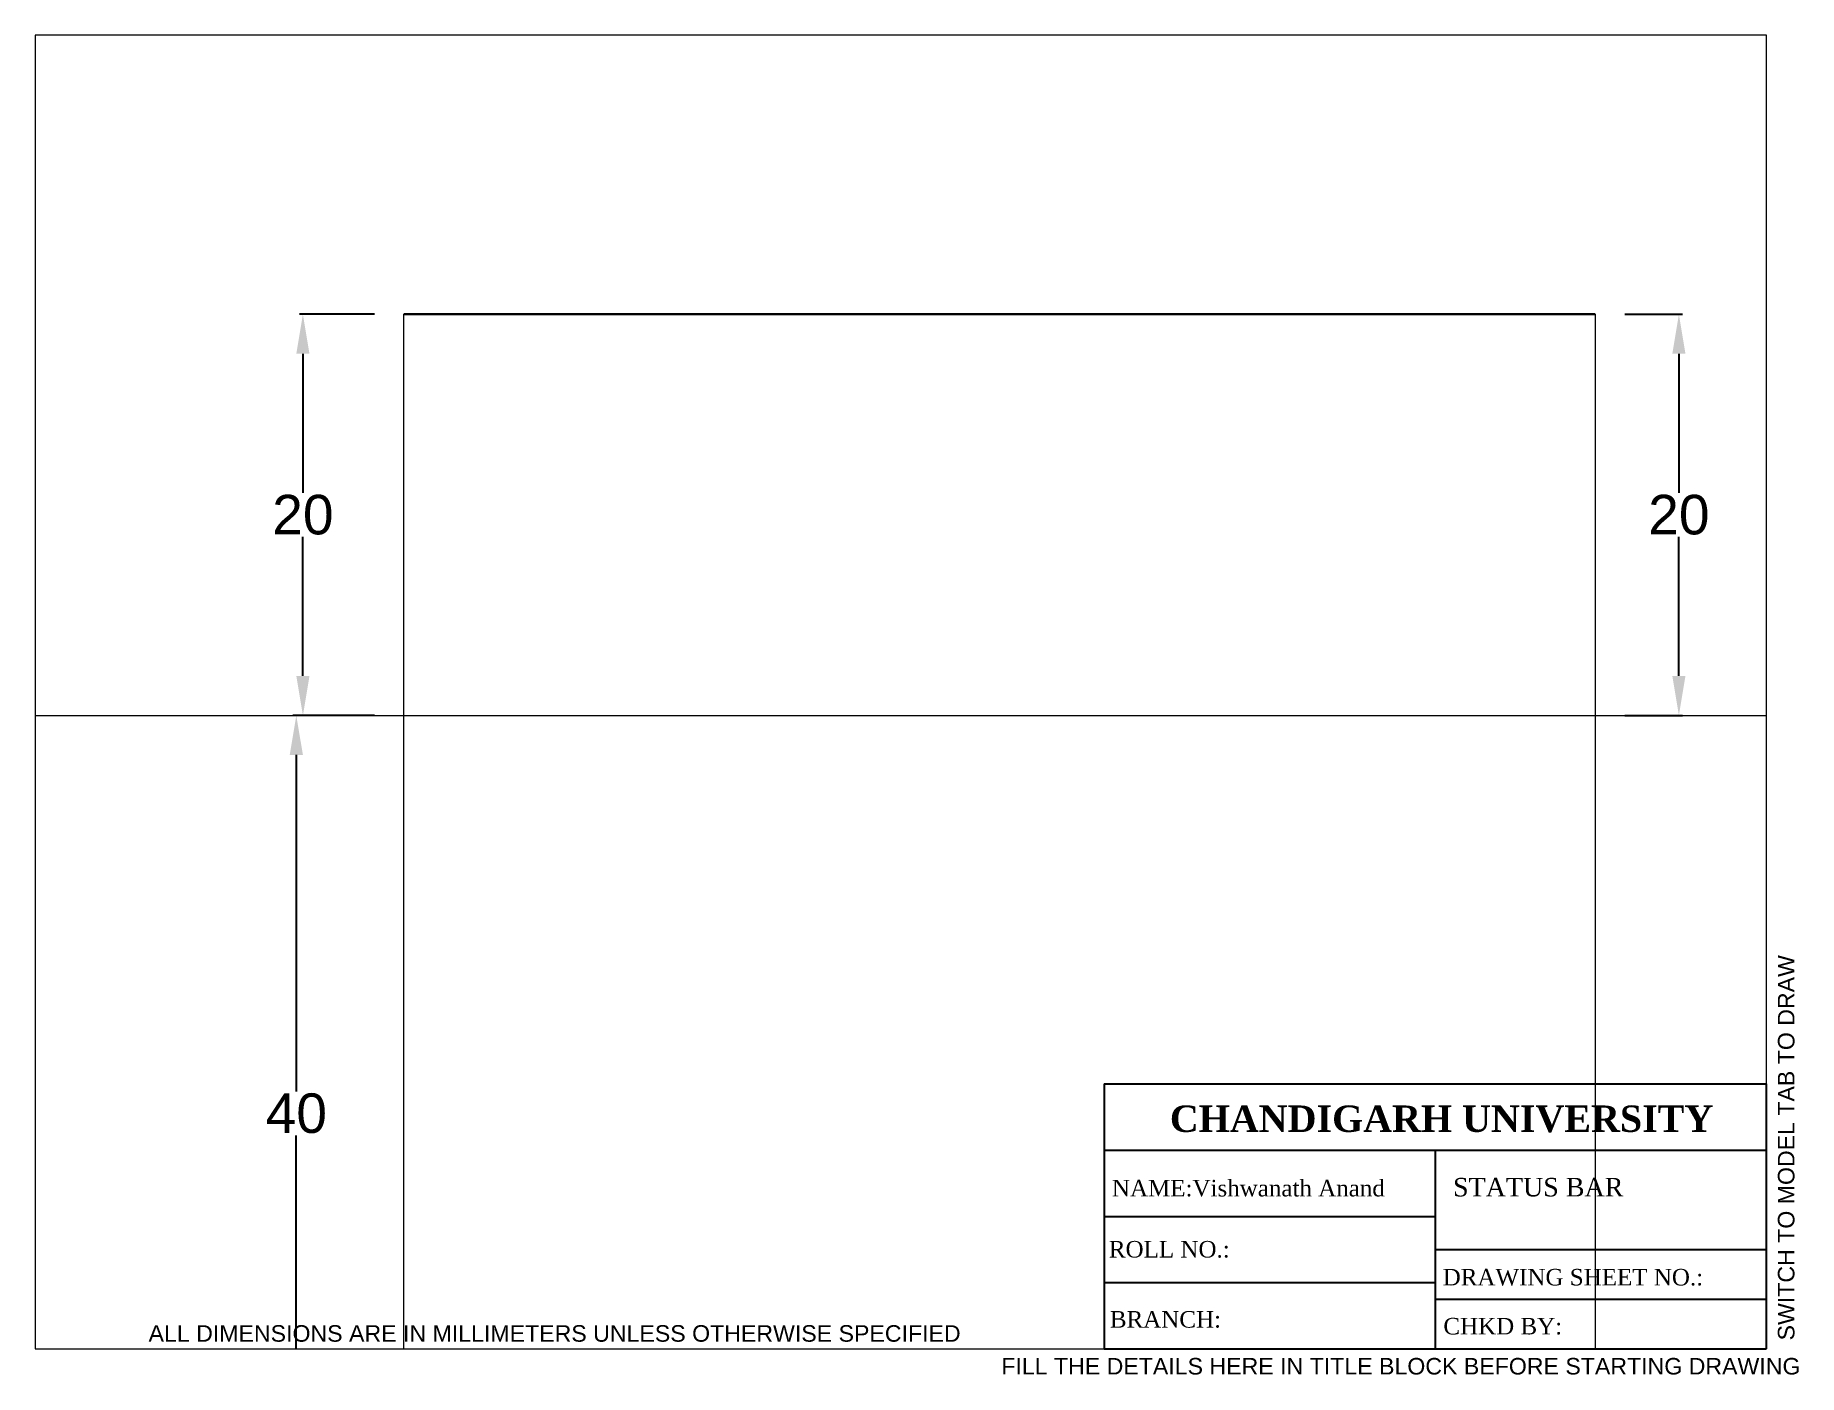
# Paper-space layout 'Layout1' of a CAD drawing. Header units: millimetres. Extents: x 0 to 266, y -4 to 198.
# The model-space entities are those that its viewports show. They can reach past a viewport. Long polylines and large blocks are cut down to what shows.
import ezdxf

# ---------------------------------------------------------------- set-up
doc = ezdxf.new("R2010")
doc.units = ezdxf.units.MM
doc.linetypes.add('ACAD_ISO08W100', pattern=[36, 24, -3, 6, -3])
doc.layers.add('Comments', color=10, linetype='Continuous', lineweight=13, plot=False)
doc.layers.add('thick continuous', color=7, linetype='Continuous', lineweight=30)
doc.layers.add('thin continuous', color=7, linetype='Continuous', lineweight=13)
doc.styles.get("Standard").update_dxf_attribs({"font": 'arial.ttf'})
doc.dimstyles.get("Standard").update_dxf_attribs({"dimtxt": 2, "dimasz": 2, "dimexe": 0.18, "dimexo": 1.5, "dimgap": 0.09, "dimtad": 0, "dimtih": 1, "dimtoh": 1, "dimdec": 0, "dimzin": 0, "dimdsep": 46, "dimtxsty": 'Standard', "dimcen": 0.09, "dimadec": 0, "dimazin": 0, "dimtfac": 1, "dimtdec": 0, "dimtofl": 0, "dimtmove": 0, "dimatfit": 3, "dimfxl": 1, "dimtolj": 1, "dimtzin": 0, "dimarcsym": 0})

# ---------------------------------------------------------------- blocks, each defined once
blk = doc.blocks.new('*D12')
at = {"layer": 'Defpoints', "color": 0, "transparency": 16777216}
for p in [(34.883, 43.375), (29.767, 23.065), (34.883, 23.065)]:
    blk.add_point(p, dxfattribs=at)
at = {"layer": 'thin continuous', "color": 0, "lineweight": -2, "transparency": 16777216}
for p, q in [((33.383, 43.375), (29.587, 43.375)), ((29.767, 41.375), (29.767, 34.331)), ((29.767, 25.065), (29.767, 32.108)), ((33.383, 23.065), (29.587, 23.065))]:
    blk.add_line(p, q, dxfattribs=at)
at = {"layer": 'thin continuous', "color": 0, "transparency": 16777216}
for points in [[(29.434, 41.375), (30.1, 41.375), (29.767, 43.375)], [(29.434, 25.065), (30.1, 25.065), (29.767, 23.065)]]:
    blk.add_solid(points, dxfattribs=at)
at = {"layer": 'thin continuous', "color": 0, "transparency": 16777216, "insert": (29.767, 33.22), "char_height": 2, "attachment_point": 5}
blk.add_mtext('\\A1;20', dxfattribs=at)
blk = doc.blocks.new('*D13')
at = {"layer": 'Defpoints', "color": 0, "transparency": 16777216}
for p in [(34.883, 23.065), (29.433, -17.245), (34.883, -17.245)]:
    blk.add_point(p, dxfattribs=at)
at = {"layer": 'thin continuous', "color": 0, "lineweight": -2, "transparency": 16777216}
for p, q in [((33.383, 23.065), (29.253, 23.065)), ((29.433, 21.065), (29.433, 4.021)), ((29.433, -15.245), (29.433, 1.798)), ((33.383, -17.245), (29.253, -17.245))]:
    blk.add_line(p, q, dxfattribs=at)
at = {"layer": 'thin continuous', "color": 0, "transparency": 16777216}
for points in [[(29.1, 21.065), (29.767, 21.065), (29.433, 23.065)], [(29.1, -15.245), (29.767, -15.245), (29.433, -17.245)]]:
    blk.add_solid(points, dxfattribs=at)
at = {"layer": 'thin continuous', "color": 0, "transparency": 16777216, "insert": (29.433, 2.91), "char_height": 2, "attachment_point": 5}
blk.add_mtext('\\A1;40', dxfattribs=at)
blk = doc.blocks.new('*D14')
at = {"layer": 'Defpoints', "color": 0, "transparency": 16777216}
for p in [(95.193, 43.375), (95.193, 23.065), (99.423, 23.065)]:
    blk.add_point(p, dxfattribs=at)
at = {"layer": 'thin continuous', "color": 0, "lineweight": -2, "transparency": 16777216}
for p, q in [((96.693, 43.375), (99.603, 43.375)), ((99.423, 41.375), (99.423, 34.331)), ((99.423, 25.065), (99.423, 32.108)), ((96.693, 23.065), (99.603, 23.065))]:
    blk.add_line(p, q, dxfattribs=at)
at = {"layer": 'thin continuous', "color": 0, "transparency": 16777216}
for points in [[(99.09, 41.375), (99.756, 41.375), (99.423, 43.375)], [(99.09, 25.065), (99.756, 25.065), (99.423, 23.065)]]:
    blk.add_solid(points, dxfattribs=at)
at = {"layer": 'thin continuous', "color": 0, "transparency": 16777216, "insert": (99.423, 33.22), "char_height": 2, "attachment_point": 5}
blk.add_mtext('\\A1;20', dxfattribs=at)
blk = doc.blocks.new('*D18')
at = {"layer": 'Defpoints', "color": 0, "transparency": 16777216}
for p in [(34.883, 43.375), (29.767, 23.065), (34.883, 23.065)]:
    blk.add_point(p, dxfattribs=at)
at = {"layer": 'thin continuous', "color": 0, "lineweight": -2, "transparency": 16777216}
for p, q in [((33.383, 43.375), (29.587, 43.375)), ((29.767, 41.375), (29.767, 34.331)), ((29.767, 25.065), (29.767, 32.108)), ((33.383, 23.065), (29.587, 23.065))]:
    blk.add_line(p, q, dxfattribs=at)
at = {"layer": 'thin continuous', "color": 0, "transparency": 16777216}
for points in [[(29.434, 41.375), (30.1, 41.375), (29.767, 43.375)], [(29.434, 25.065), (30.1, 25.065), (29.767, 23.065)]]:
    blk.add_solid(points, dxfattribs=at)
at = {"layer": 'thin continuous', "color": 0, "transparency": 16777216, "insert": (29.767, 33.22), "char_height": 2, "attachment_point": 5}
blk.add_mtext('\\A1;20', dxfattribs=at)
blk = doc.blocks.new('*D19')
at = {"layer": 'Defpoints', "color": 0, "transparency": 16777216}
for p in [(34.883, 23.065), (29.433, -17.245), (34.883, -17.245)]:
    blk.add_point(p, dxfattribs=at)
at = {"layer": 'thin continuous', "color": 0, "lineweight": -2, "transparency": 16777216}
for p, q in [((33.383, 23.065), (29.253, 23.065)), ((29.433, 21.065), (29.433, 4.021)), ((29.433, -15.245), (29.433, 1.798)), ((33.383, -17.245), (29.253, -17.245))]:
    blk.add_line(p, q, dxfattribs=at)
at = {"layer": 'thin continuous', "color": 0, "transparency": 16777216}
for points in [[(29.1, 21.065), (29.767, 21.065), (29.433, 23.065)], [(29.1, -15.245), (29.767, -15.245), (29.433, -17.245)]]:
    blk.add_solid(points, dxfattribs=at)
at = {"layer": 'thin continuous', "color": 0, "transparency": 16777216, "insert": (29.433, 2.91), "char_height": 2, "attachment_point": 5}
blk.add_mtext('\\A1;40', dxfattribs=at)
blk = doc.blocks.new('*D20')
at = {"layer": 'Defpoints', "color": 0, "transparency": 16777216}
for p in [(95.193, 43.375), (95.193, 23.065), (99.423, 23.065)]:
    blk.add_point(p, dxfattribs=at)
at = {"layer": 'thin continuous', "color": 0, "lineweight": -2, "transparency": 16777216}
for p, q in [((96.693, 43.375), (99.603, 43.375)), ((99.423, 41.375), (99.423, 34.331)), ((99.423, 25.065), (99.423, 32.108)), ((96.693, 23.065), (99.603, 23.065))]:
    blk.add_line(p, q, dxfattribs=at)
at = {"layer": 'thin continuous', "color": 0, "transparency": 16777216}
for points in [[(99.09, 41.375), (99.756, 41.375), (99.423, 43.375)], [(99.09, 25.065), (99.756, 25.065), (99.423, 23.065)]]:
    blk.add_solid(points, dxfattribs=at)
at = {"layer": 'thin continuous', "color": 0, "transparency": 16777216, "insert": (99.423, 33.22), "char_height": 2, "attachment_point": 5}
blk.add_mtext('\\A1;20', dxfattribs=at)

msp = doc.modelspace()

# ---------------------------------------------------------------- linework, layer by layer
at = {"layer": 'thin continuous'}
for p, q in [((34.883, 23.065), (34.883, 43.375)), ((34.883, 23.065), (34.883, 43.375)), ((95.193, 43.375), (95.193, 23.065)), ((95.193, 43.375), (95.193, 23.065)), ((15.254, 23.065), (215.254, 23.065)), ((15.254, 23.065), (215.254, 23.065)), ((34.883, -17.245), (34.883, 23.065)), ((34.883, -17.245), (34.883, 23.065)), ((95.193, 23.065), (95.193, -17.245)), ((95.193, 23.065), (95.193, -17.245))]:
    msp.add_line(p, q, dxfattribs=at)
at = {"layer": 'thin continuous', "lineweight": 30}
msp.add_line((34.883, 43.375), (95.193, 43.375), dxfattribs=at)
msp.add_line((34.883, 43.375), (95.193, 43.375), dxfattribs=at)

# ---------------------------------------------------------------- dimensions: what is measured, and where the dimension line sits
at = {"layer": 'thin continuous'}
for base, p1, p2, picture, middle in [((29.767, 23.065), (34.883, 43.375), (34.883, 23.065), '*D12', (29.767, 33.22)), ((29.767, 23.065), (34.883, 43.375), (34.883, 23.065), '*D18', (29.767, 33.22)), ((99.423, 23.065), (95.193, 43.375), (95.193, 23.065), '*D14', (99.423, 33.22)), ((99.423, 23.065), (95.193, 43.375), (95.193, 23.065), '*D20', (99.423, 33.22)), ((29.433, -17.245), (34.883, 23.065), (34.883, -17.245), '*D13', (29.433, 2.91)), ((29.433, -17.245), (34.883, 23.065), (34.883, -17.245), '*D19', (29.433, 2.91))]:
    dim = msp.add_linear_dim(base=base, p1=p1, p2=p2, angle=90, dimstyle='Standard', dxfattribs=at)
    dim.commit()
    dim.dimension.update_dxf_attribs({"geometry": picture, "text_midpoint": middle})

psp = doc.layouts.get("Layout1")

# ---------------------------------------------------------------- linework, layer by layer
for p, q in [((161.41, 40), (261.41, 40)), ((161.41, 40), (161.41, 0)), ((261.41, 40), (261.41, 0)), ((161.41, 30), (261.41, 30)), ((161.41, 30), (194.27, 30)), ((211.41, 30), (211.41, 0)), ((161.41, 20), (211.41, 20)), ((211.41, 15), (261.41, 15)), ((161.41, 10), (211.41, 10)), ((211.41, 7.5), (261.41, 7.5)), ((161.41, 0), (261.41, 0))]:
    psp.add_line(p, q)

# ---------------------------------------------------------------- texts
at = {"attachment_point": 1}
for s, width, insert, char_height in [('\\pi0.35393;{\\fTimes New Roman|b1|i0|c0|p18;CHANDIGARH UNIVERSITY}', 80.8177, (170.98, 36.75), 4), ('{\\fTimes New Roman|b0|i0|c0|p18;STATUS BAR}', 46.4985, (214.1, 25.81), 2.8)]:
    psp.add_mtext_dynamic_manual_height_columns(s, width=width, gutter_width=40, heights=[0], dxfattribs=dict(at, insert=insert, char_height=char_height))
at = {"linetype": 'ACAD_ISO08W100', "lineweight": 100, "char_height": 2.5, "attachment_point": 1}
for s, width, insert in [('{\\fTimes New Roman|b0|i0|c0|p18;NAME:Vishwanath Anand}', 45.3199, (162.59, 25.51)), ('{\\fTimes New Roman|b0|i0|c0|p18;ROLL NO.:}', 45.3199, (162.13, 16.28)), ('{\\fTimes New Roman|b0|i0|c0|p18;DRAWING SHEET NO.:}', 45.3199, (212.54, 12.06)), ('{\\fTimes New Roman|b0|i0|c0|p18;BRANCH:}', 45.3199, (162.28, 5.69)), ('{\\fTimes New Roman|b0|i0|c0|p18;CHKD BY: }', 47.9779, (212.64, 4.66))]:
    psp.add_mtext_dynamic_manual_height_columns(s, width=width, gutter_width=25, heights=[0], dxfattribs=dict(at, insert=insert))
at = {"layer": 'Comments'}
psp.add_text('SWITCH TO MODEL TAB TO DRAW', height=2.5, rotation=90, dxfattribs=at).set_placement((265.66, 1.26))
psp.add_text('FILL THE DETAILS HERE IN TITLE BLOCK BEFORE STARTING DRAWING', height=2.5, dxfattribs=at).set_placement((145.88, -3.89))
at = {"layer": 'thick continuous'}
psp.add_text('ALL DIMENSIONS ARE IN MILLIMETERS UNLESS OTHERWISE SPECIFIED', height=2.5, dxfattribs=at).set_placement((17.11, 1.06))

# ---------------------------------------------------------------- viewports
psp.add_viewport(center=(130.71, 99.21), size=(261.41, 198.4125), view_center_point=(60.035, 24.252), view_height=66.51183, dxfattribs=at)

doc.saveas('drawing.dxf')
